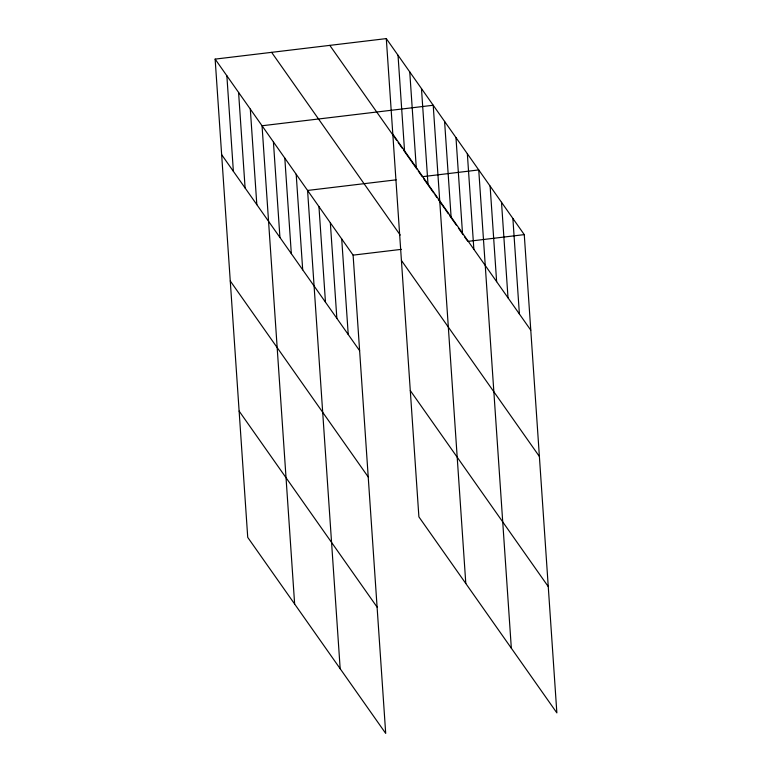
<?xml version="1.0" encoding="UTF-8"?>
<svg xmlns="http://www.w3.org/2000/svg" width="772" height="772" viewBox="0 0 772 772"><rect width="100%" height="100%" fill="white"/><g stroke="black" fill="none" stroke-linecap="round" stroke-linejoin="round"><path stroke-width="1.16" d="M215.137 59.116L353.103 255.136L385.701 733.4L247.735 537.38L215.137 59.116L386.299 38.6L524.265 234.62L556.863 712.884L418.897 516.864L386.299 38.6M396.123 179.837L307.574 190.452L340.172 668.716M353.103 255.136L401.343 249.356M467.784 241.395L524.265 234.62M392.813 134.154L530.779 330.175M329.808 45.374L396.808 140.552M398.149 142.463L402.164 148.166M403.505 150.067L416.89 169.097M418.231 170.998L422.245 176.711L478.736 169.936L511.334 648.2M423.587 178.612L433.632 192.875M434.974 194.785L436.981 197.632M438.322 199.533L445.019 209.048M445.685 210.003L448.358 213.805M449.7 215.706L456.397 225.221M458.404 228.078L463.094 234.736M464.435 236.637L467.108 240.439M271.619 52.342L400.214 235.055M401.421 260.444L539.387 456.474M410.289 390.564L548.255 586.595M221.651 154.67L359.617 350.691M230.259 280.96L368.225 476.98M239.127 411.08L377.093 607.11M512.878 218.457L519.392 314.001M501.501 202.283L508.015 297.838M490.114 186.11L496.628 281.664M467.349 153.763L473.863 249.317M455.972 137.59L462.486 233.144M444.585 121.416L451.099 216.971M465.805 583.507L433.208 105.253L262.046 125.759L294.643 604.022M421.473 88.587L427.987 184.141M409.749 71.921L416.262 167.476M398.024 55.266L404.538 150.81M341.716 238.963L348.23 334.517M330.339 222.799L336.853 318.344M318.952 206.626L325.466 302.17M296.187 174.279L302.701 269.833M284.81 158.106L291.324 253.66M273.423 141.932L279.937 237.486M250.311 109.103L256.825 204.657M238.587 92.437L245.1 187.992M226.862 75.772L233.376 171.326"/></g></svg>
